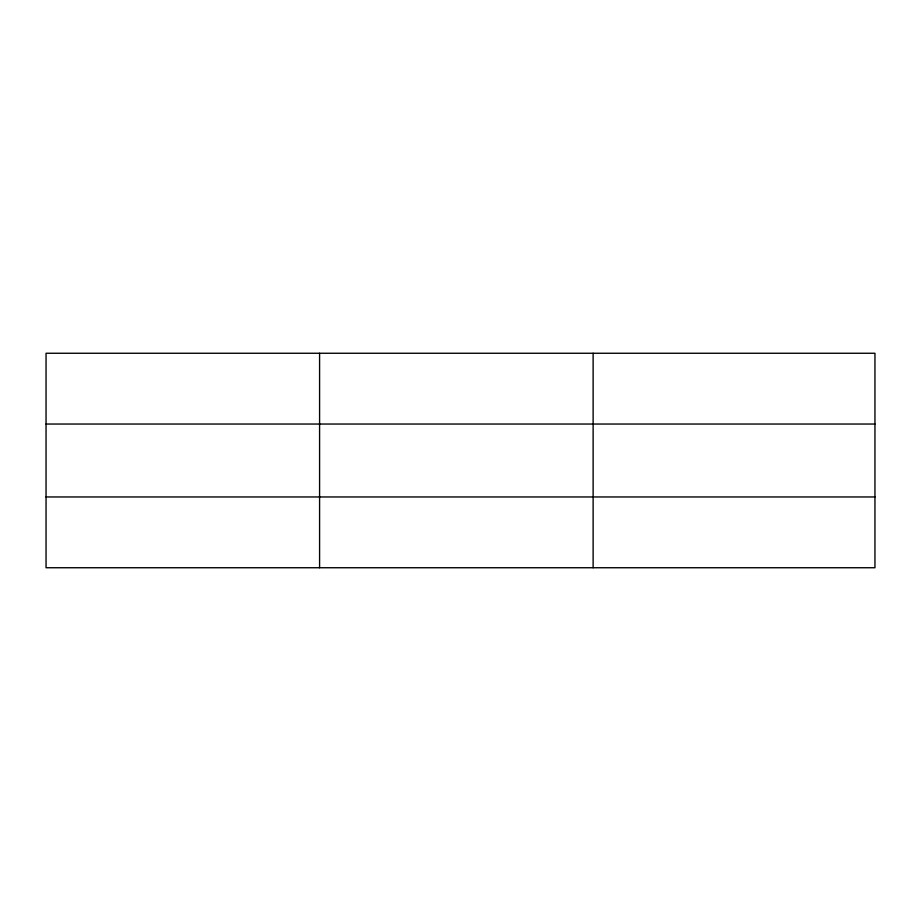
<?xml version="1.0" encoding="UTF-8"?>
<svg xmlns="http://www.w3.org/2000/svg" width="921" height="921" viewBox="0 0 921 921"><rect width="100%" height="100%" fill="white"/><g stroke="black" fill="none" stroke-linecap="round" stroke-linejoin="round"><path stroke-width="1.38" d="M319.587 567.739L319.587 353.261M593.124 567.739L593.124 353.261M874.95 496.96L874.95 567.739L46.05 567.739L46.05 353.261L874.95 353.261L874.95 496.96L46.05 496.96M46.05 424.04L874.95 424.04"/></g></svg>
